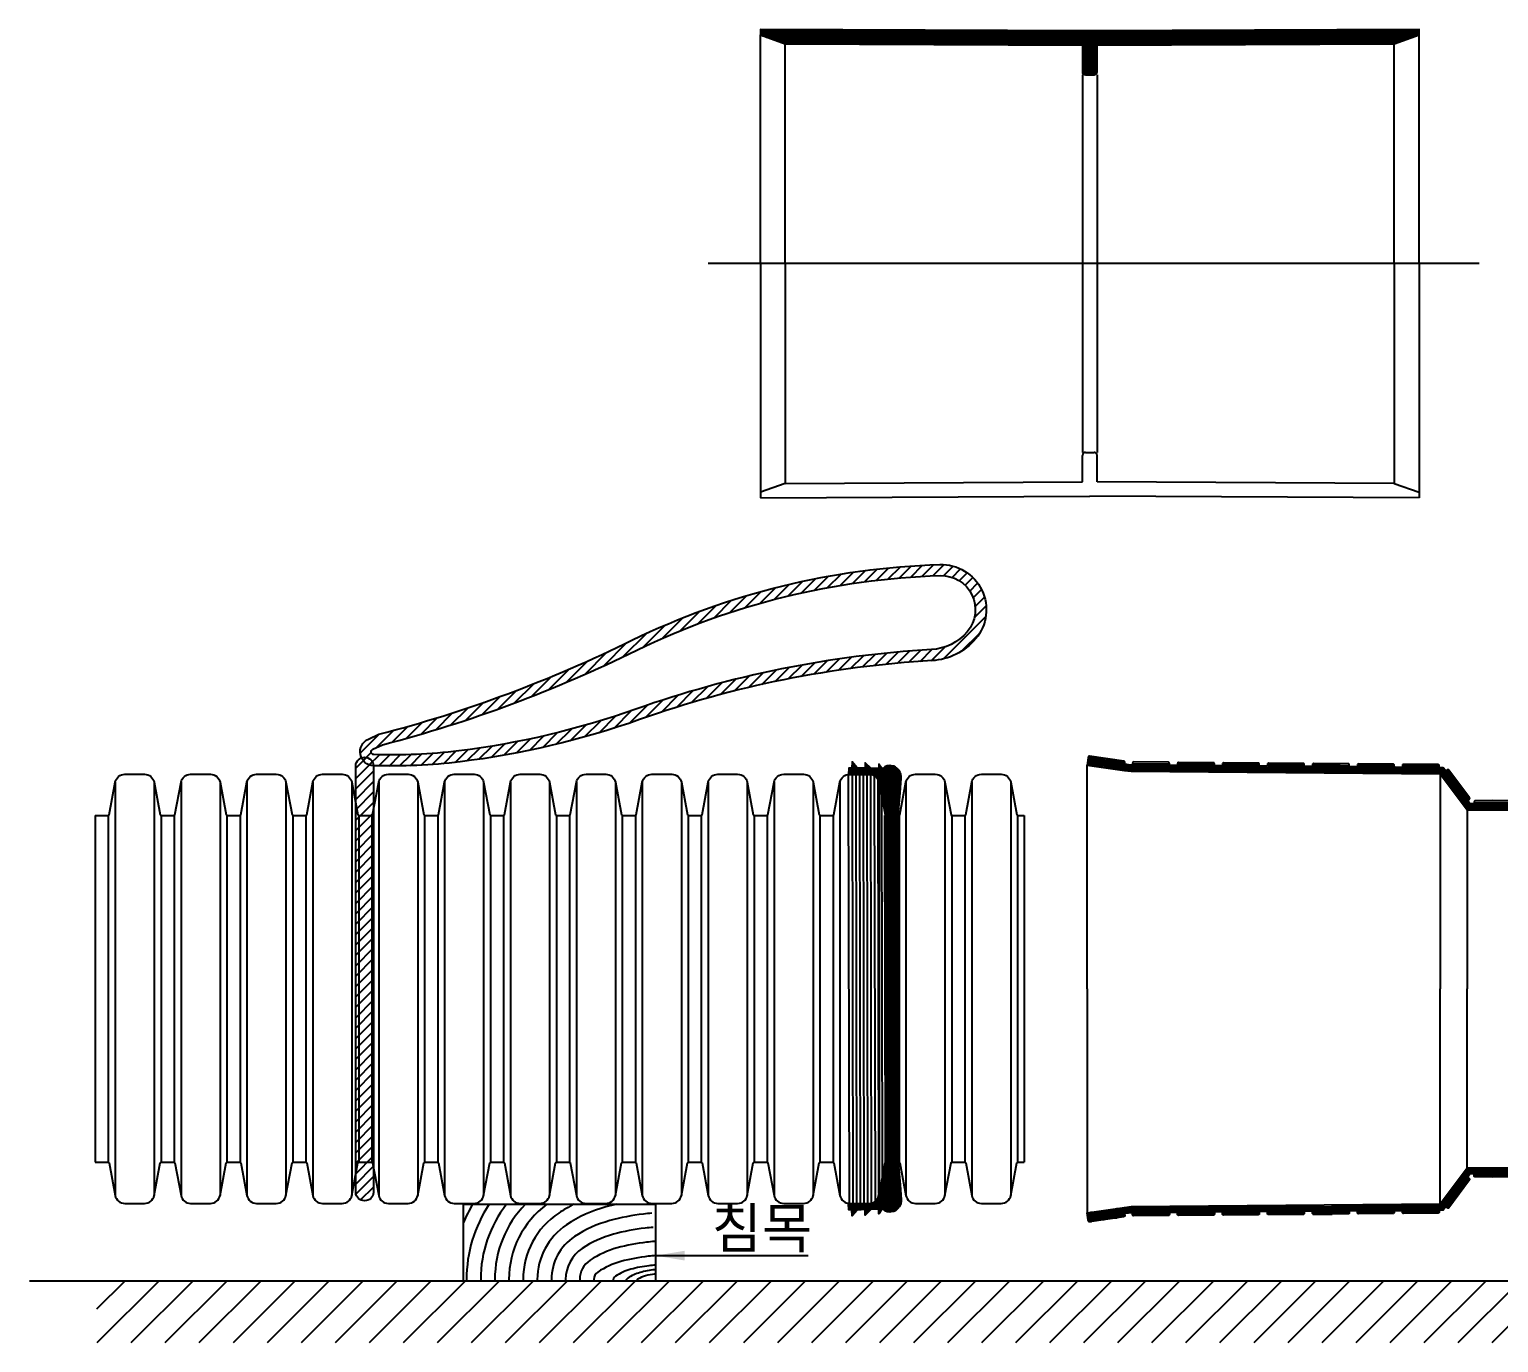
# Model space of a CAD drawing. Header units: inches. Extents: x 14 to 835, y 6 to 110.
# Drawn here: x 603.3 to 625.31, y 46.3 to 65.98 of the extents above; entities that cross this region are included whole.
import ezdxf

# ---------------------------------------------------------------- set-up
doc = ezdxf.new("R2010")
doc.units = ezdxf.units.IN
doc.header["$MEASUREMENT"] = 0
doc.linetypes.add('CENTER', pattern=[50.8, 31.75, -6.35, 6.35, -6.35])
for name, color, linetype in [('ARHT', 8, 'Continuous'), ('COCN', 1, 'Continuous'), ('CODN', 1, 'Continuous'), ('COMM', 7, 'Continuous'), ('TEXT', 3, 'Continuous')]:
    doc.layers.add(name, color=color, linetype=linetype)
doc.styles.add('돋움', font='DotumChe.TTF')

# ---------------------------------------------------------------- blocks, each defined once
blk = doc.blocks.new('*X23')
at = {"color": 0, "linetype": 'Continuous'}
for p, q in [((592.14, 289.4), (596.18, 289.4)), ((592.17, 289.6), (595.4, 289.6)), ((592.2, 289.8), (594, 289.8)), ((592.25, 290), (592.6, 290)), ((676.2, 289.4), (680.24, 289.4)), ((676.98, 289.6), (680.21, 289.6)), ((678.38, 289.8), (680.19, 289.8)), ((679.79, 290), (680.14, 290)), ((592.11, 289.2), (596.18, 289.2)), ((592.52, 289), (605.99, 289)), ((593.93, 288.8), (630.43, 288.8)), ((595.33, 288.6), (630.96, 288.6)), ((596.87, 288.4), (631.52, 288.4)), ((597.04, 289.2), (601.04, 289.2)), ((601.93, 289.2), (605.93, 289.2)), ((606.77, 289), (610.84, 289)), ((606.82, 289.2), (610.82, 289.2)), ((611.7, 289), (615.72, 289)), ((611.72, 289.2), (615.69, 289.2)), ((616.61, 289), (620.61, 289)), ((616.65, 289.2), (619.62, 289.2)), ((619.53, 288.2), (631.67, 288.2)), ((621.5, 289), (625.5, 289)), ((626.39, 289), (630.39, 289)), ((630.58, 288), (631.82, 288)), ((630.72, 287.8), (631.97, 287.8)), ((640.42, 287.8), (641.66, 287.8)), ((640.57, 288), (641.81, 288)), ((640.71, 288.2), (652.85, 288.2)), ((640.86, 288.4), (675.52, 288.4)), ((641.42, 288.6), (677.06, 288.6)), ((641.96, 288.8), (678.46, 288.8)), ((641.99, 289), (646, 289)), ((646.88, 289), (650.89, 289)), ((651.78, 289), (655.78, 289)), ((652.76, 289.2), (655.74, 289.2)), ((656.67, 289), (660.68, 289)), ((656.7, 289.2), (660.66, 289.2)), ((661.55, 289), (665.61, 289)), ((661.57, 289.2), (665.56, 289.2)), ((666.4, 289), (679.86, 289)), ((666.45, 289.2), (670.46, 289.2)), ((671.35, 289.2), (675.35, 289.2)), ((676.21, 289.2), (680.27, 289.2)), ((630.87, 287.6), (632.12, 287.6)), ((631.02, 287.4), (632.27, 287.4)), ((631.17, 287.2), (632.41, 287.2)), ((631.32, 287), (632.56, 287)), ((631.46, 286.8), (632.71, 286.8)), ((631.61, 286.6), (632.86, 286.6)), ((631.76, 286.4), (633.01, 286.4)), ((631.91, 286.2), (633.15, 286.2)), ((639.23, 286.2), (640.48, 286.2)), ((639.38, 286.4), (640.63, 286.4)), ((639.53, 286.6), (640.77, 286.6)), ((639.68, 286.8), (640.92, 286.8)), ((639.82, 287), (641.07, 287)), ((639.97, 287.2), (641.22, 287.2)), ((640.12, 287.4), (641.37, 287.4)), ((640.27, 287.6), (641.51, 287.6)), ((632.06, 286), (633.3, 286)), ((632.21, 285.8), (633.45, 285.8)), ((632.35, 285.6), (633.6, 285.6)), ((632.5, 285.4), (633.71, 285.4)), ((632.65, 285.2), (633.53, 285.2)), ((632.8, 285), (633.63, 285)), ((632.95, 284.8), (639.44, 284.8)), ((633.09, 284.6), (639.29, 284.6)), ((634.19, 285), (638.19, 285)), ((638.68, 285.4), (639.88, 285.4)), ((638.76, 285), (639.59, 285)), ((638.79, 285.6), (640.03, 285.6)), ((638.85, 285.2), (639.74, 285.2)), ((638.94, 285.8), (640.18, 285.8)), ((639.08, 286), (640.33, 286)), ((633.24, 284.4), (639.14, 284.4)), ((633.39, 284.2), (639, 284.2)), ((632.94, 244.6), (639.45, 244.6)), ((633.09, 244.8), (639.3, 244.8)), ((633.24, 245), (639.15, 245)), ((633.38, 245.2), (639, 245.2)), ((631.76, 243), (633, 243)), ((631.9, 243.2), (633.15, 243.2)), ((632.05, 243.4), (633.3, 243.4)), ((632.2, 243.6), (633.44, 243.6)), ((632.35, 243.8), (633.59, 243.8)), ((632.5, 244), (633.71, 244)), ((632.64, 244.2), (633.53, 244.2)), ((632.79, 244.4), (633.62, 244.4)), ((634.19, 244.4), (638.19, 244.4)), ((638.68, 244), (639.89, 244)), ((638.76, 244.4), (639.59, 244.4)), ((638.79, 243.8), (640.04, 243.8)), ((638.85, 244.2), (639.74, 244.2)), ((638.94, 243.6), (640.19, 243.6)), ((639.09, 243.4), (640.33, 243.4)), ((639.24, 243.2), (640.48, 243.2)), ((639.39, 243), (640.63, 243)), ((630.57, 241.4), (631.82, 241.4)), ((630.72, 241.6), (631.96, 241.6)), ((630.87, 241.8), (632.11, 241.8)), ((631.01, 242), (632.26, 242)), ((631.16, 242.2), (632.41, 242.2)), ((631.31, 242.4), (632.56, 242.4)), ((631.46, 242.6), (632.7, 242.6)), ((631.61, 242.8), (632.85, 242.8)), ((639.53, 242.8), (640.78, 242.8)), ((639.68, 242.6), (640.93, 242.6)), ((639.83, 242.4), (641.08, 242.4)), ((639.98, 242.2), (641.22, 242.2)), ((640.13, 242), (641.37, 242)), ((640.27, 241.8), (641.52, 241.8)), ((640.42, 241.6), (641.67, 241.6)), ((640.57, 241.4), (641.82, 241.4)), ((592.12, 240.2), (596.18, 240.2)), ((592.14, 240), (596.18, 240)), ((592.17, 239.8), (595.35, 239.8)), ((592.47, 240.4), (605.98, 240.4)), ((593.87, 240.6), (630.42, 240.6)), ((595.27, 240.8), (630.96, 240.8)), ((596.8, 241), (631.52, 241)), ((597.04, 240.2), (601.04, 240.2)), ((601.93, 240.2), (605.93, 240.2)), ((606.78, 240.4), (610.83, 240.4)), ((606.82, 240.2), (610.82, 240.2)), ((611.71, 240.4), (615.72, 240.4)), ((611.73, 240.2), (615.68, 240.2)), ((616.61, 240.4), (620.61, 240.4)), ((616.66, 240.2), (618.76, 240.2)), ((618.67, 241.2), (631.67, 241.2)), ((621.5, 240.4), (625.5, 240.4)), ((626.39, 240.4), (630.39, 240.4)), ((640.72, 241.2), (653.72, 241.2)), ((640.87, 241), (675.59, 241)), ((641.43, 240.8), (677.11, 240.8)), ((641.96, 240.6), (678.51, 240.6)), ((641.99, 240.4), (646, 240.4)), ((646.88, 240.4), (650.89, 240.4)), ((651.78, 240.4), (655.78, 240.4)), ((653.63, 240.2), (655.73, 240.2)), ((656.67, 240.4), (660.68, 240.4)), ((656.71, 240.2), (660.66, 240.2)), ((661.55, 240.4), (665.6, 240.4)), ((661.57, 240.2), (665.56, 240.2)), ((666.41, 240.4), (679.92, 240.4)), ((666.45, 240.2), (670.46, 240.2)), ((671.35, 240.2), (675.35, 240.2)), ((676.2, 240), (680.24, 240)), ((676.21, 240.2), (680.27, 240.2)), ((677.04, 239.8), (680.21, 239.8)), ((592.2, 239.6), (593.95, 239.6)), ((592.25, 239.4), (592.55, 239.4)), ((678.44, 239.6), (680.18, 239.6)), ((679.84, 239.4), (680.13, 239.4))]:
    blk.add_line(p, q, dxfattribs=at)
blk = doc.blocks.new('*X19')
at = {"color": 0, "linetype": 'Continuous'}
for p, q in [((678.33, 392.66), (679.78, 394.11)), ((678.33, 391.24), (680.6, 393.51)), ((678.33, 389.83), (680.75, 392.25)), ((678.33, 388.41), (680.75, 390.84)), ((678.33, 387), (680.75, 389.42)), ((678.33, 385.59), (680.75, 388.01)), ((678.33, 384.17), (680.75, 386.6)), ((678.33, 382.76), (680.75, 385.18)), ((678.33, 381.34), (680.75, 383.77)), ((678.33, 379.93), (680.75, 382.35)), ((678.33, 378.51), (680.75, 380.94)), ((678.33, 377.1), (680.75, 379.52)), ((678.33, 375.69), (680.75, 378.11)), ((678.33, 374.27), (680.75, 376.7)), ((678.33, 372.86), (680.75, 375.28)), ((678.33, 371.44), (680.75, 373.87)), ((678.33, 370.03), (680.75, 372.45)), ((678.33, 368.61), (680.75, 371.04)), ((678.33, 367.2), (680.75, 369.62)), ((678.33, 365.79), (680.75, 368.21)), ((678.33, 364.37), (680.75, 366.8)), ((678.33, 362.96), (680.75, 365.38)), ((678.33, 361.54), (680.75, 363.97)), ((678.33, 360.13), (680.75, 362.55)), ((678.33, 358.72), (680.75, 361.14)), ((678.33, 357.3), (680.75, 359.73)), ((678.33, 355.89), (680.75, 358.31)), ((678.33, 354.47), (680.75, 356.9)), ((678.33, 353.06), (680.75, 355.48)), ((678.33, 351.64), (680.75, 354.07)), ((678.33, 350.23), (680.75, 352.65)), ((678.33, 348.82), (680.75, 351.24)), ((678.33, 347.4), (680.75, 349.83)), ((678.33, 345.99), (680.75, 348.41)), ((678.33, 344.57), (680.75, 347)), ((678.33, 343.16), (680.75, 345.58)), ((678.33, 341.74), (680.75, 344.17)), ((678.33, 340.33), (680.75, 342.75)), ((678.33, 338.92), (680.75, 341.34)), ((678.33, 337.5), (680.75, 339.93)), ((678.33, 336.09), (680.75, 338.51)), ((678.36, 334.71), (680.75, 337.1)), ((679, 333.93), (680.75, 335.68))]:
    blk.add_line(p, q, dxfattribs=at)
blk = doc.blocks.new('*X17')
at = {"color": 0, "linetype": 'Continuous'}
for p, q in [((940.6, 571.55), (940.6, 572.41)), ((940.8, 571.55), (940.8, 572.41)), ((941, 571.55), (941, 573.16)), ((941.2, 571.55), (941.2, 572.93)), ((941.4, 571.55), (941.4, 572.71)), ((941.6, 571.55), (941.6, 572.48)), ((941.8, 571.55), (941.8, 572.45)), ((942, 571.55), (942, 572.44)), ((942.2, 571.55), (942.2, 572.42)), ((942.4, 571.55), (942.4, 572.41)), ((942.6, 571.55), (942.6, 572.4)), ((942.8, 571.55), (942.8, 573.03)), ((943, 571.55), (943, 572.84)), ((943.2, 571.55), (943.2, 572.65)), ((943.4, 571.55), (943.4, 572.46)), ((943.6, 571.55), (943.6, 572.39)), ((943.8, 571.54), (943.8, 572.38)), ((944, 571.47), (944, 572.37)), ((944.2, 571.33), (944.2, 572.36)), ((944.4, 571.01), (944.4, 572.34)), ((944.6, 570.14), (944.6, 572.94)), ((944.8, 569.26), (944.8, 572.62)), ((945, 568.36), (945, 572.33)), ((945.2, 567.43), (945.2, 572.4)), ((945.4, 566.5), (945.4, 572.56)), ((945.6, 565.96), (945.6, 572.66)), ((945.8, 565.96), (945.8, 572.71)), ((946, 565.96), (946, 572.73)), ((946.2, 565.96), (946.2, 572.72)), ((946.4, 565.96), (946.4, 572.67)), ((946.6, 565.96), (946.6, 572.67)), ((946.8, 565.96), (946.8, 572.56)), ((947, 565.96), (947, 572.42)), ((947.2, 566.19), (947.2, 572.23)), ((947.4, 568.23), (947.4, 571.94)), ((947.6, 570.99), (947.6, 571.28)), ((945.6, 518.79), (945.6, 565.95)), ((945.8, 518.79), (945.8, 565.95)), ((946, 518.79), (946, 565.95)), ((946.2, 518.79), (946.2, 565.95)), ((946.4, 518.79), (946.4, 565.95)), ((946.6, 518.79), (946.6, 565.95)), ((946.8, 518.79), (946.8, 565.95)), ((947, 518.79), (947, 565.95)), ((945.4, 512.18), (945.4, 518.24)), ((945.6, 512.08), (945.6, 518.79)), ((945.8, 512.03), (945.8, 518.79)), ((946, 512.01), (946, 518.79)), ((946.2, 512.02), (946.2, 518.79)), ((946.4, 512.07), (946.4, 518.79)), ((946.6, 512.08), (946.6, 518.79)), ((946.8, 512.18), (946.8, 518.79)), ((947, 512.32), (947, 518.79)), ((947.2, 512.51), (947.2, 518.55)), ((944.8, 512.12), (944.8, 515.48)), ((945, 512.41), (945, 516.38)), ((945.2, 512.34), (945.2, 517.31)), ((947.4, 512.8), (947.4, 516.51)), ((944.4, 512.4), (944.4, 513.73)), ((944.6, 511.81), (944.6, 514.6)), ((947.6, 513.46), (947.6, 513.75)), ((940.6, 512.33), (940.6, 513.19)), ((940.8, 512.33), (940.8, 513.19)), ((941, 511.58), (941, 513.19)), ((941.2, 511.81), (941.2, 513.19)), ((941.4, 512.03), (941.4, 513.19)), ((941.6, 512.26), (941.6, 513.19)), ((941.8, 512.29), (941.8, 513.19)), ((942, 512.3), (942, 513.19)), ((942.2, 512.32), (942.2, 513.19)), ((942.4, 512.33), (942.4, 513.19)), ((942.6, 512.34), (942.6, 513.19)), ((942.8, 511.71), (942.8, 513.19)), ((943, 511.9), (943, 513.19)), ((943.2, 512.09), (943.2, 513.19)), ((943.4, 512.28), (943.4, 513.19)), ((943.6, 512.35), (943.6, 513.19)), ((943.8, 512.36), (943.8, 513.2)), ((944, 512.37), (944, 513.27)), ((944.2, 512.39), (944.2, 513.41))]:
    blk.add_line(p, q, dxfattribs=at)
blk = doc.blocks.new('*X20')
at = {"color": 0, "linetype": 'Continuous'}
for p, q in [((745.88, 417.78), (747.64, 419.54)), ((747.53, 418.02), (749.25, 419.74)), ((749.14, 418.22), (750.83, 419.91)), ((750.73, 418.39), (752.39, 420.05)), ((752.29, 418.53), (753.92, 420.16)), ((753.82, 418.65), (755.42, 420.25)), ((755.33, 418.75), (756.91, 420.32)), ((756.82, 418.82), (758.34, 420.34)), ((758.26, 418.84), (759.55, 420.14)), ((759.43, 418.61), (760.58, 419.76)), ((735.21, 415.6), (737.27, 417.66)), ((737.1, 416.07), (739.09, 418.07)), ((738.94, 416.5), (740.88, 418.44)), ((740.73, 416.88), (742.62, 418.77)), ((742.49, 417.22), (744.33, 419.06)), ((744.2, 417.52), (746, 419.32)), ((760.39, 418.15), (761.47, 419.23)), ((761.18, 417.53), (762.24, 418.59)), ((761.82, 416.75), (762.9, 417.83)), ((729.2, 413.83), (731.49, 416.12)), ((731.27, 414.49), (733.47, 416.69)), ((733.27, 415.07), (735.39, 417.2)), ((762.29, 415.81), (763.43, 416.95)), ((762.56, 414.66), (763.83, 415.93)), ((722.5, 411.37), (725.13, 414)), ((724.83, 412.29), (727.33, 414.79)), ((727.06, 413.11), (729.44, 415.49)), ((762.45, 413.14), (764.05, 414.74)), ((717.46, 409.16), (720.44, 412.14)), ((720.05, 410.34), (722.84, 413.13)), ((758.24, 407.52), (764.01, 413.28)), ((712.05, 406.58), (715.21, 409.74)), ((714.72, 407.83), (717.91, 411.02)), ((760.72, 408.58), (763.22, 411.08)), ((709.48, 405.42), (712.5, 408.44)), ((743.98, 405.98), (745.74, 407.75)), ((745.63, 406.22), (747.36, 407.95)), ((747.25, 406.43), (748.96, 408.14)), ((748.86, 406.62), (750.54, 408.3)), ((750.44, 406.79), (752.11, 408.45)), ((752.01, 406.94), (753.65, 408.58)), ((753.55, 407.07), (755.17, 408.69)), ((755.08, 407.18), (756.68, 408.79)), ((756.59, 407.28), (758.46, 409.14)), ((704.57, 403.34), (707.36, 406.14)), ((706.98, 404.34), (709.89, 407.24)), ((731.73, 403.63), (733.72, 405.63)), ((733.57, 404.05), (735.52, 406.01)), ((735.37, 404.45), (737.29, 406.36)), ((737.15, 404.81), (739.03, 406.69)), ((738.89, 405.14), (740.74, 406.99)), ((740.62, 405.45), (742.43, 407.27)), ((742.31, 405.73), (744.1, 407.52)), ((699.93, 401.53), (702.54, 404.14)), ((702.22, 402.4), (704.92, 405.1)), ((724.01, 401.57), (726.2, 403.76)), ((726, 402.15), (728.13, 404.28)), ((727.95, 402.68), (730.03, 404.76)), ((729.86, 403.17), (731.89, 405.21)), ((693.37, 399.21), (695.77, 401.62)), ((695.51, 399.94), (697.98, 402.4)), ((697.69, 400.71), (700.23, 403.25)), ((717.75, 399.56), (720.14, 401.94)), ((719.89, 400.28), (722.2, 402.59)), ((721.98, 400.95), (724.22, 403.2)), ((689.22, 397.89), (691.51, 400.18)), ((691.28, 398.53), (693.62, 400.88)), ((711.43, 397.47), (713.71, 399.76)), ((713.47, 398.1), (715.85, 400.48)), ((715.58, 398.8), (718.02, 401.23)), ((681.11, 395.44), (683.47, 397.8)), ((683.28, 396.19), (685.42, 398.34)), ((685.22, 396.72), (687.42, 398.92)), ((687.21, 397.29), (689.44, 399.53)), ((705.61, 395.9), (707.69, 397.98)), ((707.5, 396.38), (709.64, 398.51)), ((709.44, 396.9), (711.65, 399.11)), ((678.94, 394.68), (681.54, 397.28)), ((695.09, 393.86), (696.89, 395.66)), ((696.76, 394.12), (698.59, 395.95)), ((698.46, 394.41), (700.34, 396.28)), ((700.2, 394.73), (702.11, 396.64)), ((701.96, 395.08), (703.93, 397.04)), ((703.77, 395.47), (705.79, 397.49)), ((679.35, 393.68), (680.44, 394.77)), ((680.18, 393.1), (681.55, 394.47)), ((681.47, 392.97), (682.95, 394.45)), ((682.86, 392.95), (684.37, 394.46)), ((684.28, 392.96), (685.82, 394.49)), ((685.73, 392.99), (687.3, 394.56)), ((687.21, 393.05), (688.81, 394.66)), ((688.72, 393.15), (690.36, 394.79)), ((690.26, 393.27), (691.94, 394.96)), ((691.84, 393.44), (693.56, 395.16)), ((693.45, 393.64), (695.21, 395.4))]:
    blk.add_line(p, q, dxfattribs=at)

msp = doc.modelspace()

# ---------------------------------------------------------------- hatches: boundary and pattern name
at = {"layer": 'ARHT', "linetype": 'Continuous'}
h = msp.add_hatch(dxfattribs=at)
h.set_pattern_fill('ANSI31', color=256, scale=0.151346, angle=315, style=0)
h.set_pattern_definition([(0, (518.483255, 61.082208), (5e-18, 0.0189182962), [])])
edge = h.paths.add_edge_path()
edge.add_arc((619.248, 65.349), 0.0454, 270, 360)
edge.add_line((619.293, 65.349), (619.293, 65.744))
edge.add_line((619.293, 65.744), (623.743, 65.767))
edge.add_line((623.743, 65.767), (624.116, 65.899))
edge.add_line((624.116, 65.899), (624.116, 65.983))
edge.add_line((624.116, 65.983), (619.184, 65.959))
edge.add_line((619.184, 65.959), (614.251, 65.983))
edge.add_line((614.251, 65.983), (614.251, 65.899))
edge.add_line((614.251, 65.899), (614.624, 65.767))
edge.add_line((614.624, 65.767), (619.074, 65.744))
edge.add_line((619.074, 65.744), (619.074, 65.349))
edge.add_arc((619.12, 65.349), 0.0454, 180, 270)
edge.add_line((619.12, 65.303), (619.248, 65.303))
h = msp.add_hatch(dxfattribs=at)
h.set_pattern_fill('ANSI31', color=256, scale=2.882788, style=0)
h.set_pattern_definition([(45, (354.74283, 7.1988), (-0.25480487, 0.25480487), [])])
h.paths.add_polyline_path([(604.314, 46.305), (646.368, 46.305), (646.368, 47.227), (604.313, 47.227)])

# ---------------------------------------------------------------- linework, layer by layer
for p, q in [((614.251, 62.474), (614.251, 65.899)), ((624.116, 62.474), (624.116, 65.899)), ((614.624, 62.474), (614.624, 65.767)), ((623.743, 62.474), (623.743, 65.767)), ((619.074, 65.303), (619.074, 59.644)), ((619.293, 65.303), (619.293, 59.644)), ((614.251, 62.474), (614.251, 59.049)), ((614.624, 62.474), (614.624, 59.18)), ((623.743, 62.474), (623.743, 59.18)), ((624.116, 62.474), (624.116, 59.049)), ((604.586, 54.701), (604.586, 48.51)), ((605.17, 54.701), (605.17, 48.51)), ((605.573, 54.701), (605.573, 48.51)), ((606.157, 54.701), (606.157, 48.51)), ((606.56, 54.701), (606.56, 48.51)), ((607.144, 54.701), (607.144, 48.51)), ((607.547, 54.701), (607.547, 48.51)), ((608.131, 54.701), (608.131, 48.51)), ((608.534, 54.701), (608.534, 48.51)), ((609.118, 54.701), (609.118, 48.51)), ((609.521, 54.701), (609.521, 48.51)), ((610.105, 54.701), (610.105, 48.51)), ((610.508, 54.701), (610.508, 48.51)), ((611.092, 54.701), (611.092, 48.51)), ((611.495, 54.701), (611.495, 48.51)), ((612.079, 54.701), (612.079, 48.51)), ((612.482, 54.701), (612.482, 48.51)), ((613.067, 54.701), (613.067, 48.51)), ((613.469, 54.701), (613.469, 48.51)), ((614.054, 54.701), (614.054, 48.51)), ((614.456, 54.701), (614.456, 48.51)), ((615.041, 54.701), (615.041, 48.51)), ((615.443, 54.701), (615.443, 48.51)), ((616.028, 54.701), (616.028, 48.51)), ((616.43, 54.701), (616.43, 48.51)), ((617.015, 54.701), (617.015, 48.51)), ((617.417, 54.701), (617.417, 48.51)), ((618.002, 54.701), (618.002, 48.51)), ((604.286, 54.204), (604.286, 49.007)), ((604.483, 54.204), (604.483, 49.007)), ((605.273, 54.204), (605.273, 49.007)), ((605.47, 54.204), (605.47, 49.007)), ((606.26, 54.204), (606.26, 49.007)), ((606.457, 54.204), (606.457, 49.007)), ((607.247, 54.204), (607.247, 49.007)), ((607.444, 54.204), (607.444, 49.007)), ((608.234, 54.204), (608.234, 49.007)), ((608.431, 54.204), (608.431, 49.007)), ((609.221, 54.204), (609.221, 49.007)), ((609.418, 54.204), (609.418, 49.007)), ((610.208, 54.204), (610.208, 49.007)), ((610.405, 54.204), (610.405, 49.007)), ((611.195, 54.204), (611.195, 49.007)), ((611.392, 54.204), (611.392, 49.007)), ((612.182, 54.204), (612.182, 49.007)), ((612.379, 54.204), (612.379, 49.007)), ((613.169, 54.204), (613.169, 49.007)), ((613.366, 54.204), (613.366, 49.007)), ((614.156, 54.204), (614.156, 49.007)), ((614.353, 54.204), (614.353, 49.007)), ((615.143, 54.204), (615.143, 49.007)), ((615.34, 54.204), (615.34, 49.007)), ((616.13, 54.204), (616.13, 49.007)), ((616.13, 54.204), (616.13, 49.007)), ((616.327, 54.204), (616.327, 49.007)), ((617.117, 54.204), (617.117, 49.007)), ((617.314, 54.204), (617.314, 49.007)), ((618.104, 54.204), (618.104, 49.007)), ((618.203, 54.204), (618.203, 49.007))]:
    msp.add_line(p, q, dxfattribs=at)
for points in [[(615.587, 48.391), (615.573, 54.82)], [(615.642, 48.391), (615.628, 54.821)], [(615.697, 48.391), (615.683, 54.821)], [(615.752, 48.391), (615.738, 54.821)], [(615.752, 48.391), (615.738, 54.821)], [(615.807, 48.391), (615.793, 54.821)], [(615.862, 48.391), (615.848, 54.821)], [(615.917, 48.391), (615.903, 54.821)], [(615.973, 48.406), (615.959, 54.821)], [(616.027, 48.542), (616.014, 54.729)], [(616.082, 48.787), (616.069, 54.482)]]:
    msp.add_lwpolyline(points, dxfattribs=at)
for points in [[(609.939, 48.378, 0.033979), (609.804, 48.103, 0.04549)], [(610.188, 48.378, 0.14718), (609.849, 47.251, 0.002965), (609.849, 47.227, 0.04549)], [(610.449, 48.378, 0.167364), (610.061, 47.251, 0.003309), (610.061, 47.227, 0.04549)], [(610.73, 48.378, 0.195012), (610.273, 47.251, 0.003743), (610.273, 47.227, 0.04549)], [(611.05, 48.378, 0.236693), (610.485, 47.251, 0.004307), (610.485, 47.227, 0.04549)], [(611.457, 48.378, 0.02903), (611.231, 48.246, 0.251341), (610.697, 47.251, 0.005072), (610.697, 47.227, 0.04549)], [(612.1, 48.378, 0.011856), (611.937, 48.338, 0.07957), (611.348, 48.07, 0.251341), (610.909, 47.251, 0.006167), (610.91, 47.227, 0.04549)], [(612.624, 48.244, 0.005567), (612.499, 48.231, 0.038736), (611.994, 48.133, 0.07957), (611.466, 47.893, 0.251341), (611.121, 47.251, 0.007866), (611.122, 47.227, 0.04549)], [(612.644, 48.032, 0.005567), (612.523, 48.02, 0.038736), (612.05, 47.929, 0.07957), (611.583, 47.716, 0.251341), (611.333, 47.251, 0.010856), (611.334, 47.227, 0.04549)], [(612.663, 47.821, 0.005567), (612.547, 47.809, 0.038736), (612.106, 47.724, 0.07957), (611.7, 47.539, 0.251341), (611.545, 47.251, 0.017519), (611.546, 47.227, 0.04549)], [(612.682, 47.61, 0.005567), (612.571, 47.599, 0.038736), (612.162, 47.52, 0.07957), (611.817, 47.363, 0.251341), (611.757, 47.251, 0.04549), (611.76, 47.227, 0.07957)], [(612.682, 47.466, 0.007522), (612.582, 47.456, 0.038736), (612.309, 47.404, 0.07957), (612.08, 47.299, 0.24465), (612.04, 47.227, 0.251341)], [(612.682, 47.399, 0.001556), (612.666, 47.397, 0.038736), (612.448, 47.355, 0.07957), (612.264, 47.271, 0.194629), (612.233, 47.227, 0.251341)], [(612.682, 47.334, 0.002242), (612.667, 47.333, 0.038736), (612.531, 47.306, 0.07957), (612.416, 47.254, 0.191113), (612.397, 47.227, 0.251341)]]:
    msp.add_lwpolyline(points, format="xyb", dxfattribs=at)
at = {"layer": 'COCN', "linetype": 'CENTER', "ltscale": 10}
msp.add_line((625.017, 62.474), (613.467, 62.474), dxfattribs=at)
at = {"layer": 'CODN', "linetype": 'Continuous'}
msp.add_line((612.682, 47.608), (614.968, 47.608), dxfattribs=at)
msp.add_solid([(613.115, 47.536), (613.115, 47.681), (612.682, 47.608)], dxfattribs=at)
at = {"layer": 'COMM'}
for p, q in [((619.12, 59.644), (619.248, 59.644)), ((619.074, 59.204), (619.074, 59.599)), ((619.293, 59.204), (619.293, 59.599)), ((614.624, 59.18), (619.074, 59.204)), ((623.743, 59.18), (619.293, 59.204)), ((614.624, 59.18), (614.251, 59.049)), ((614.251, 59.049), (614.251, 58.965)), ((614.251, 58.965), (619.184, 58.989)), ((624.116, 58.965), (619.184, 58.989)), ((623.743, 59.18), (624.116, 59.049)), ((624.116, 59.049), (624.116, 58.965)), ((619.145, 51.606), (619.145, 54.96)), ((624.433, 54.828), (624.433, 51.606)), ((624.835, 54.286), (624.835, 51.606)), ((619.145, 51.606), (619.145, 48.252)), ((624.433, 48.383), (624.433, 51.606)), ((624.835, 48.925), (624.835, 51.606))]:
    msp.add_line(p, q, dxfattribs=at)
for points in [[(619.248, 65.303, 0.414214), (619.293, 65.349), (619.293, 65.744), (623.743, 65.767), (624.116, 65.899), (624.116, 65.983), (619.184, 65.959), (614.251, 65.983), (614.251, 65.899), (614.624, 65.767), (619.074, 65.744), (619.074, 65.349, 0.414214), (619.12, 65.303)], [(608.591, 55.264, 0.051172), (612.399, 56.683, -0.105305), (616.942, 57.799, -0.649262), (617.349, 56.957, -0.205755), (616.813, 56.689, 0.070843), (612.387, 55.797, -0.054588), (609.732, 55.172, -0.038682), (608.461, 55.115, -0.810965), (608.447, 55.196)], [(608.456, 50.61), (608.456, 48.556, -0.946222), (608.189, 48.556), (608.189, 50.61), (608.189, 54.95, -0.946222), (608.456, 54.95)]]:
    msp.add_lwpolyline(points, format="xyb", close=True, dxfattribs=at)
for points in [[(608.534, 55.42, 0.051377), (612.327, 56.831, -0.10532), (616.937, 57.964, -0.649262), (617.475, 56.851, -0.205755), (616.822, 56.524, 0.070843), (612.442, 55.641, -0.054588), (609.752, 55.008, -0.038682), (608.456, 54.95, -0.797913), (608.379, 55.347), (608.534, 55.42)], [(625.478, 54.424), (625.218, 54.426), (624.957, 54.424, 0.414214), (624.942, 54.409), (624.942, 54.394, -0.414214), (624.927, 54.378), (624.881, 54.378), (624.854, 54.415, -0.414214), (624.857, 54.436), (624.869, 54.445, 0.414214), (624.872, 54.467), (624.563, 54.885, 0.414214), (624.541, 54.888), (624.529, 54.879, -0.414214), (624.507, 54.882), (624.48, 54.919), (624.434, 54.92, -0.414214), (624.419, 54.935), (624.419, 54.95, 0.414214), (624.404, 54.966), (623.883, 54.97, 0.414214), (623.868, 54.955), (623.868, 54.94, -0.414214), (623.852, 54.925), (623.806, 54.925), (623.76, 54.926, -0.414214), (623.745, 54.941), (623.745, 54.956, 0.414214), (623.73, 54.972), (623.21, 54.976, 0.414214), (623.194, 54.961), (623.194, 54.946, -0.414214), (623.179, 54.931), (623.133, 54.931), (623.087, 54.931, -0.414214), (623.072, 54.947), (623.072, 54.962, 0.414214), (623.057, 54.978), (622.536, 54.982, 0.414214), (622.521, 54.967), (622.52, 54.952, -0.414214), (622.505, 54.937), (622.459, 54.937), (622.413, 54.937, -0.414214), (622.398, 54.953), (622.398, 54.968, 0.414214), (622.383, 54.984), (621.862, 54.988, 0.414214), (621.847, 54.973), (621.847, 54.958, -0.414214), (621.831, 54.942), (621.785, 54.943), (621.739, 54.943, -0.414214), (621.724, 54.959), (621.724, 54.974, 0.414214), (621.709, 54.989), (621.189, 54.994, 0.414214), (621.173, 54.979), (621.173, 54.963, -0.414214), (621.158, 54.948), (621.112, 54.949), (621.066, 54.949, -0.414214), (621.051, 54.965), (621.051, 54.98, 0.414214), (621.036, 54.995), (620.515, 55, 0.414214), (620.5, 54.985), (620.499, 54.969, -0.414214), (620.484, 54.954), (620.438, 54.955), (620.392, 54.955, -0.414214), (620.377, 54.97), (620.377, 54.986, 0.414214), (620.362, 55.001), (619.841, 55.006, 0.414214), (619.826, 54.991), (619.826, 54.975, -0.414214), (619.81, 54.96), (619.765, 54.964), (619.719, 54.971, -0.414214), (619.706, 54.988), (619.708, 55.003, 0.414214), (619.695, 55.02), (619.18, 55.094, 0.414214), (619.163, 55.081), (619.16, 55.066), (619.145, 54.96), (619.706, 54.88), (619.805, 54.868), (624.433, 54.828), (624.835, 54.286), (625.218, 54.288)], [(604.286, 54.204), (604.385, 54.204), (604.483, 54.204, 0.360911), (604.494, 54.213), (604.586, 54.701, -0.360911), (604.73, 54.821), (605.026, 54.821, -0.360911), (605.17, 54.701), (605.262, 54.213, 0.360911), (605.273, 54.204), (605.372, 54.204), (605.47, 54.204, 0.360911), (605.481, 54.213), (605.573, 54.701, -0.360911), (605.717, 54.821), (606.013, 54.821, -0.360911), (606.157, 54.701), (606.249, 54.213, 0.360911), (606.26, 54.204), (606.359, 54.204), (606.457, 54.204, 0.360911), (606.468, 54.213), (606.56, 54.701, -0.360911), (606.704, 54.821), (607, 54.821, -0.360911), (607.144, 54.701), (607.236, 54.213, 0.360911), (607.247, 54.204), (607.346, 54.204), (607.444, 54.204, 0.360911), (607.455, 54.213), (607.547, 54.701, -0.360911), (607.691, 54.821), (607.987, 54.821, -0.360911), (608.131, 54.701), (608.223, 54.213, 0.360911), (608.234, 54.204), (608.333, 54.204), (608.431, 54.204, 0.360911), (608.442, 54.213), (608.534, 54.701, -0.360911), (608.678, 54.821), (608.974, 54.821, -0.360911), (609.118, 54.701), (609.21, 54.213, 0.360911), (609.221, 54.204), (609.32, 54.204), (609.418, 54.204, 0.360911), (609.429, 54.213), (609.521, 54.701, -0.360911), (609.665, 54.821), (609.961, 54.821, -0.360911), (610.105, 54.701), (610.197, 54.213, 0.360911), (610.208, 54.204), (610.307, 54.204), (610.405, 54.204, 0.360911), (610.416, 54.213), (610.508, 54.701, -0.360911), (610.652, 54.821), (610.948, 54.821, -0.360911), (611.092, 54.701), (611.184, 54.213, 0.360911), (611.195, 54.204), (611.294, 54.204), (611.392, 54.204, 0.360911), (611.403, 54.213), (611.495, 54.701, -0.360911), (611.639, 54.821), (611.935, 54.821, -0.360911), (612.079, 54.701), (612.171, 54.213, 0.360911), (612.182, 54.204), (612.281, 54.204), (612.379, 54.204, 0.360911), (612.39, 54.213), (612.482, 54.701, -0.360911), (612.626, 54.821), (612.923, 54.821, -0.360911), (613.067, 54.701), (613.158, 54.213, 0.360911), (613.169, 54.204), (613.268, 54.204), (613.366, 54.204, 0.360911), (613.377, 54.213), (613.469, 54.701, -0.360911), (613.613, 54.821), (613.91, 54.821, -0.360911), (614.054, 54.701), (614.145, 54.213, 0.360911), (614.156, 54.204), (614.255, 54.204), (614.353, 54.204, 0.360911), (614.364, 54.213), (614.456, 54.701, -0.360911), (614.6, 54.821), (614.897, 54.821, -0.360911), (615.041, 54.701), (615.132, 54.213, 0.360911), (615.143, 54.204), (615.242, 54.204), (615.34, 54.204, 0.360911), (615.351, 54.213), (615.443, 54.701, -0.360911), (615.587, 54.821), (615.884, 54.821, -0.360911), (616.028, 54.701), (616.119, 54.213, 0.360911), (616.13, 54.204), (616.229, 54.204), (616.327, 54.204, 0.360911), (616.339, 54.213), (616.43, 54.701, -0.360911), (616.574, 54.821), (616.871, 54.821, -0.360911), (617.015, 54.701), (617.106, 54.213, 0.360911), (617.117, 54.204), (617.216, 54.204), (617.314, 54.204, 0.360911), (617.326, 54.213), (617.417, 54.701, -0.360911), (617.561, 54.821), (617.858, 54.821, -0.360911), (618.002, 54.701), (618.093, 54.213, 0.360911), (618.104, 54.204), (618.203, 54.204)], [(615.9, 54.82), (615.916, 54.82, -0.388398), (616.009, 54.75), (616.063, 54.51), (616.127, 54.213, 0.360911), (616.139, 54.204), (616.302, 54.204), (616.313, 54.213), (616.345, 54.542), (616.359, 54.765, 0.314516), (616.248, 54.943), (616.226, 54.943, 0.311097), (616.088, 54.906), (616.071, 54.906), (616.026, 54.975), (616.026, 54.906), (615.904, 54.913), (615.819, 54.994), (615.822, 54.913), (615.7, 54.92), (615.624, 55.006), (615.621, 54.915), (615.576, 54.915), (615.573, 54.82), (615.9, 54.82, -0.026296), (615.916, 54.82)], [(604.286, 49.007), (604.385, 49.007), (604.483, 49.007, -0.360911), (604.494, 48.998), (604.586, 48.51, 0.360911), (604.73, 48.391), (605.026, 48.391, 0.360911), (605.17, 48.51), (605.262, 48.998, -0.360911), (605.273, 49.007), (605.372, 49.007), (605.47, 49.007, -0.360911), (605.481, 48.998), (605.573, 48.51, 0.360911), (605.717, 48.391), (606.013, 48.391, 0.360911), (606.157, 48.51), (606.249, 48.998, -0.360911), (606.26, 49.007), (606.359, 49.007), (606.457, 49.007, -0.360911), (606.468, 48.998), (606.56, 48.51, 0.360911), (606.704, 48.391), (607, 48.391, 0.360911), (607.144, 48.51), (607.236, 48.998, -0.360911), (607.247, 49.007), (607.346, 49.007), (607.444, 49.007, -0.360911), (607.455, 48.998), (607.547, 48.51, 0.360911), (607.691, 48.391), (607.987, 48.391, 0.360911), (608.131, 48.51), (608.223, 48.998, -0.360911), (608.234, 49.007), (608.333, 49.007), (608.431, 49.007, -0.360911), (608.442, 48.998), (608.534, 48.51, 0.360911), (608.678, 48.391), (608.974, 48.391, 0.360911), (609.118, 48.51), (609.21, 48.998, -0.360911), (609.221, 49.007), (609.32, 49.007), (609.418, 49.007, -0.360911), (609.429, 48.998), (609.521, 48.51, 0.360911), (609.665, 48.391), (609.961, 48.391, 0.360911), (610.105, 48.51), (610.197, 48.998, -0.360911), (610.208, 49.007), (610.307, 49.007), (610.405, 49.007, -0.360911), (610.416, 48.998), (610.508, 48.51, 0.360911), (610.652, 48.391), (610.948, 48.391, 0.360911), (611.092, 48.51), (611.184, 48.998, -0.360911), (611.195, 49.007), (611.294, 49.007), (611.392, 49.007, -0.360911), (611.403, 48.998), (611.495, 48.51, 0.360911), (611.639, 48.391), (611.935, 48.391, 0.360911), (612.079, 48.51), (612.171, 48.998, -0.360911), (612.182, 49.007), (612.281, 49.007), (612.379, 49.007, -0.360911), (612.39, 48.998), (612.482, 48.51, 0.360911), (612.626, 48.391), (612.923, 48.391, 0.360911), (613.067, 48.51), (613.158, 48.998, -0.360911), (613.169, 49.007), (613.268, 49.007), (613.366, 49.007, -0.360911), (613.377, 48.998), (613.469, 48.51, 0.360911), (613.613, 48.391), (613.91, 48.391, 0.360911), (614.054, 48.51), (614.145, 48.998, -0.360911), (614.156, 49.007), (614.255, 49.007), (614.353, 49.007, -0.360911), (614.364, 48.998), (614.456, 48.51, 0.360911), (614.6, 48.391), (614.897, 48.391, 0.360911), (615.041, 48.51), (615.132, 48.998, -0.360911), (615.143, 49.007), (615.242, 49.007), (615.34, 49.007, -0.360911), (615.351, 48.998), (615.443, 48.51, 0.360911), (615.587, 48.391), (615.884, 48.391, 0.360911), (616.028, 48.51), (616.119, 48.998, -0.360911), (616.13, 49.007), (616.229, 49.007), (616.327, 49.007, -0.360911), (616.339, 48.998), (616.43, 48.51, 0.360911), (616.574, 48.391), (616.871, 48.391, 0.360911), (617.015, 48.51), (617.106, 48.998, -0.360911), (617.117, 49.007), (617.216, 49.007), (617.314, 49.007, -0.360911), (617.326, 48.998), (617.417, 48.51, 0.360911), (617.561, 48.391), (617.858, 48.391, 0.360911), (618.002, 48.51), (618.093, 48.998, -0.360911), (618.104, 49.007), (618.203, 49.007)], [(615.9, 48.391), (615.916, 48.392, 0.388398), (616.009, 48.461), (616.063, 48.701), (616.127, 48.998, -0.360911), (616.139, 49.008), (616.302, 49.008), (616.313, 48.998), (616.345, 48.67), (616.359, 48.446, -0.314516), (616.248, 48.268), (616.226, 48.268, -0.311097), (616.088, 48.305), (616.071, 48.305), (616.026, 48.236), (616.026, 48.305), (615.904, 48.298), (615.819, 48.217), (615.822, 48.298), (615.7, 48.291), (615.624, 48.205), (615.621, 48.296), (615.576, 48.296), (615.573, 48.391), (615.9, 48.391, 0.026296), (615.916, 48.392)], [(625.478, 48.787), (625.218, 48.786), (624.957, 48.787, -0.414214), (624.942, 48.802), (624.942, 48.818, 0.414214), (624.927, 48.833), (624.881, 48.833), (624.854, 48.796, 0.414214), (624.857, 48.775), (624.869, 48.766, -0.414214), (624.872, 48.744), (624.563, 48.326, -0.414214), (624.541, 48.323), (624.529, 48.332, 0.414214), (624.507, 48.329), (624.48, 48.292), (624.434, 48.292, 0.414214), (624.419, 48.276), (624.419, 48.261, -0.414214), (624.404, 48.245), (623.883, 48.241, -0.414214), (623.868, 48.256), (623.868, 48.271, 0.414214), (623.852, 48.286), (623.806, 48.286), (623.76, 48.286, 0.414214), (623.745, 48.27), (623.745, 48.255, -0.414214), (623.73, 48.239), (623.21, 48.235, -0.414214), (623.194, 48.25), (623.194, 48.265, 0.414214), (623.179, 48.281), (623.133, 48.28), (623.087, 48.28, 0.414214), (623.072, 48.264), (623.072, 48.249, -0.414214), (623.057, 48.234), (622.536, 48.229, -0.414214), (622.521, 48.244), (622.52, 48.26, 0.414214), (622.505, 48.275), (622.459, 48.274), (622.413, 48.274, 0.414214), (622.398, 48.258), (622.398, 48.243, -0.414214), (622.383, 48.228), (621.862, 48.223, -0.414214), (621.847, 48.238), (621.847, 48.254, 0.414214), (621.831, 48.269), (621.785, 48.268), (621.739, 48.268, 0.414214), (621.724, 48.253), (621.724, 48.237, -0.414214), (621.709, 48.222), (621.189, 48.217, -0.414214), (621.173, 48.232), (621.173, 48.248, 0.414214), (621.158, 48.263), (621.112, 48.263), (621.066, 48.262, 0.414214), (621.051, 48.247), (621.051, 48.231, -0.414214), (621.036, 48.216), (620.515, 48.211, -0.414214), (620.5, 48.227), (620.499, 48.242, 0.414214), (620.484, 48.257), (620.438, 48.257), (620.392, 48.256, 0.414214), (620.377, 48.241), (620.377, 48.226, -0.414214), (620.362, 48.21), (619.841, 48.206, -0.414214), (619.826, 48.221), (619.826, 48.236, 0.414214), (619.81, 48.251), (619.765, 48.247), (619.719, 48.241, 0.414214), (619.706, 48.223), (619.708, 48.208, -0.414214), (619.695, 48.191), (619.18, 48.117, -0.414214), (619.163, 48.13), (619.16, 48.146), (619.145, 48.252), (619.706, 48.332), (619.805, 48.343), (624.433, 48.383), (624.835, 48.925), (625.218, 48.923)]]:
    msp.add_lwpolyline(points, format="xyb", dxfattribs=at)
for points in [[(616.117, 54.204), (616.313, 54.204), (616.313, 49.007), (616.125, 49.008)], [(609.804, 47.227), (609.804, 48.378), (612.682, 48.378), (612.682, 47.227)]]:
    msp.add_lwpolyline(points, close=True, dxfattribs=at)
for points in [[(625.217, 54.288), (625.6, 54.286)], [(625.217, 48.923), (625.6, 48.925)], [(647.379, 47.227), (622.4, 47.227), (603.301, 47.227)]]:
    msp.add_lwpolyline(points, dxfattribs=at)
for centre, start, end in [((619.12, 59.599), 90, 180), ((619.248, 59.599), 0, 90)]:
    msp.add_arc(centre, 0.0454, start, end, dxfattribs=at)

# ---------------------------------------------------------------- block references
at = {"layer": 'ARHT', "linetype": 'Continuous'}
for name, p, xscale, yscale, zscale in [('*X20', (533.465, 11.658), 0.1101587104798282, 0.1101587104798282, 0.1101587104798282), ('*X19', (533.465, 11.658), 0.1101587104798282, 0.1101587104798282, 0.1101587104798282), ('*X23', (537.615, 15.156), 0.1376983880997853, 0.1376983880997853, 0.1376983880997853), ('*X17', (511.972, -8.141), 0.1101587104798282, 0.1101587104798282, 0.1101587104798282)]:
    msp.add_blockref(name, p, dxfattribs=dict(at, xscale=xscale, yscale=yscale, zscale=zscale))

# ---------------------------------------------------------------- texts
at = {"layer": 'TEXT', "style": '돋움'}
msp.add_text('침목', height=0.6, dxfattribs=at).set_placement((613.52, 47.722))

doc.saveas('drawing.dxf')
